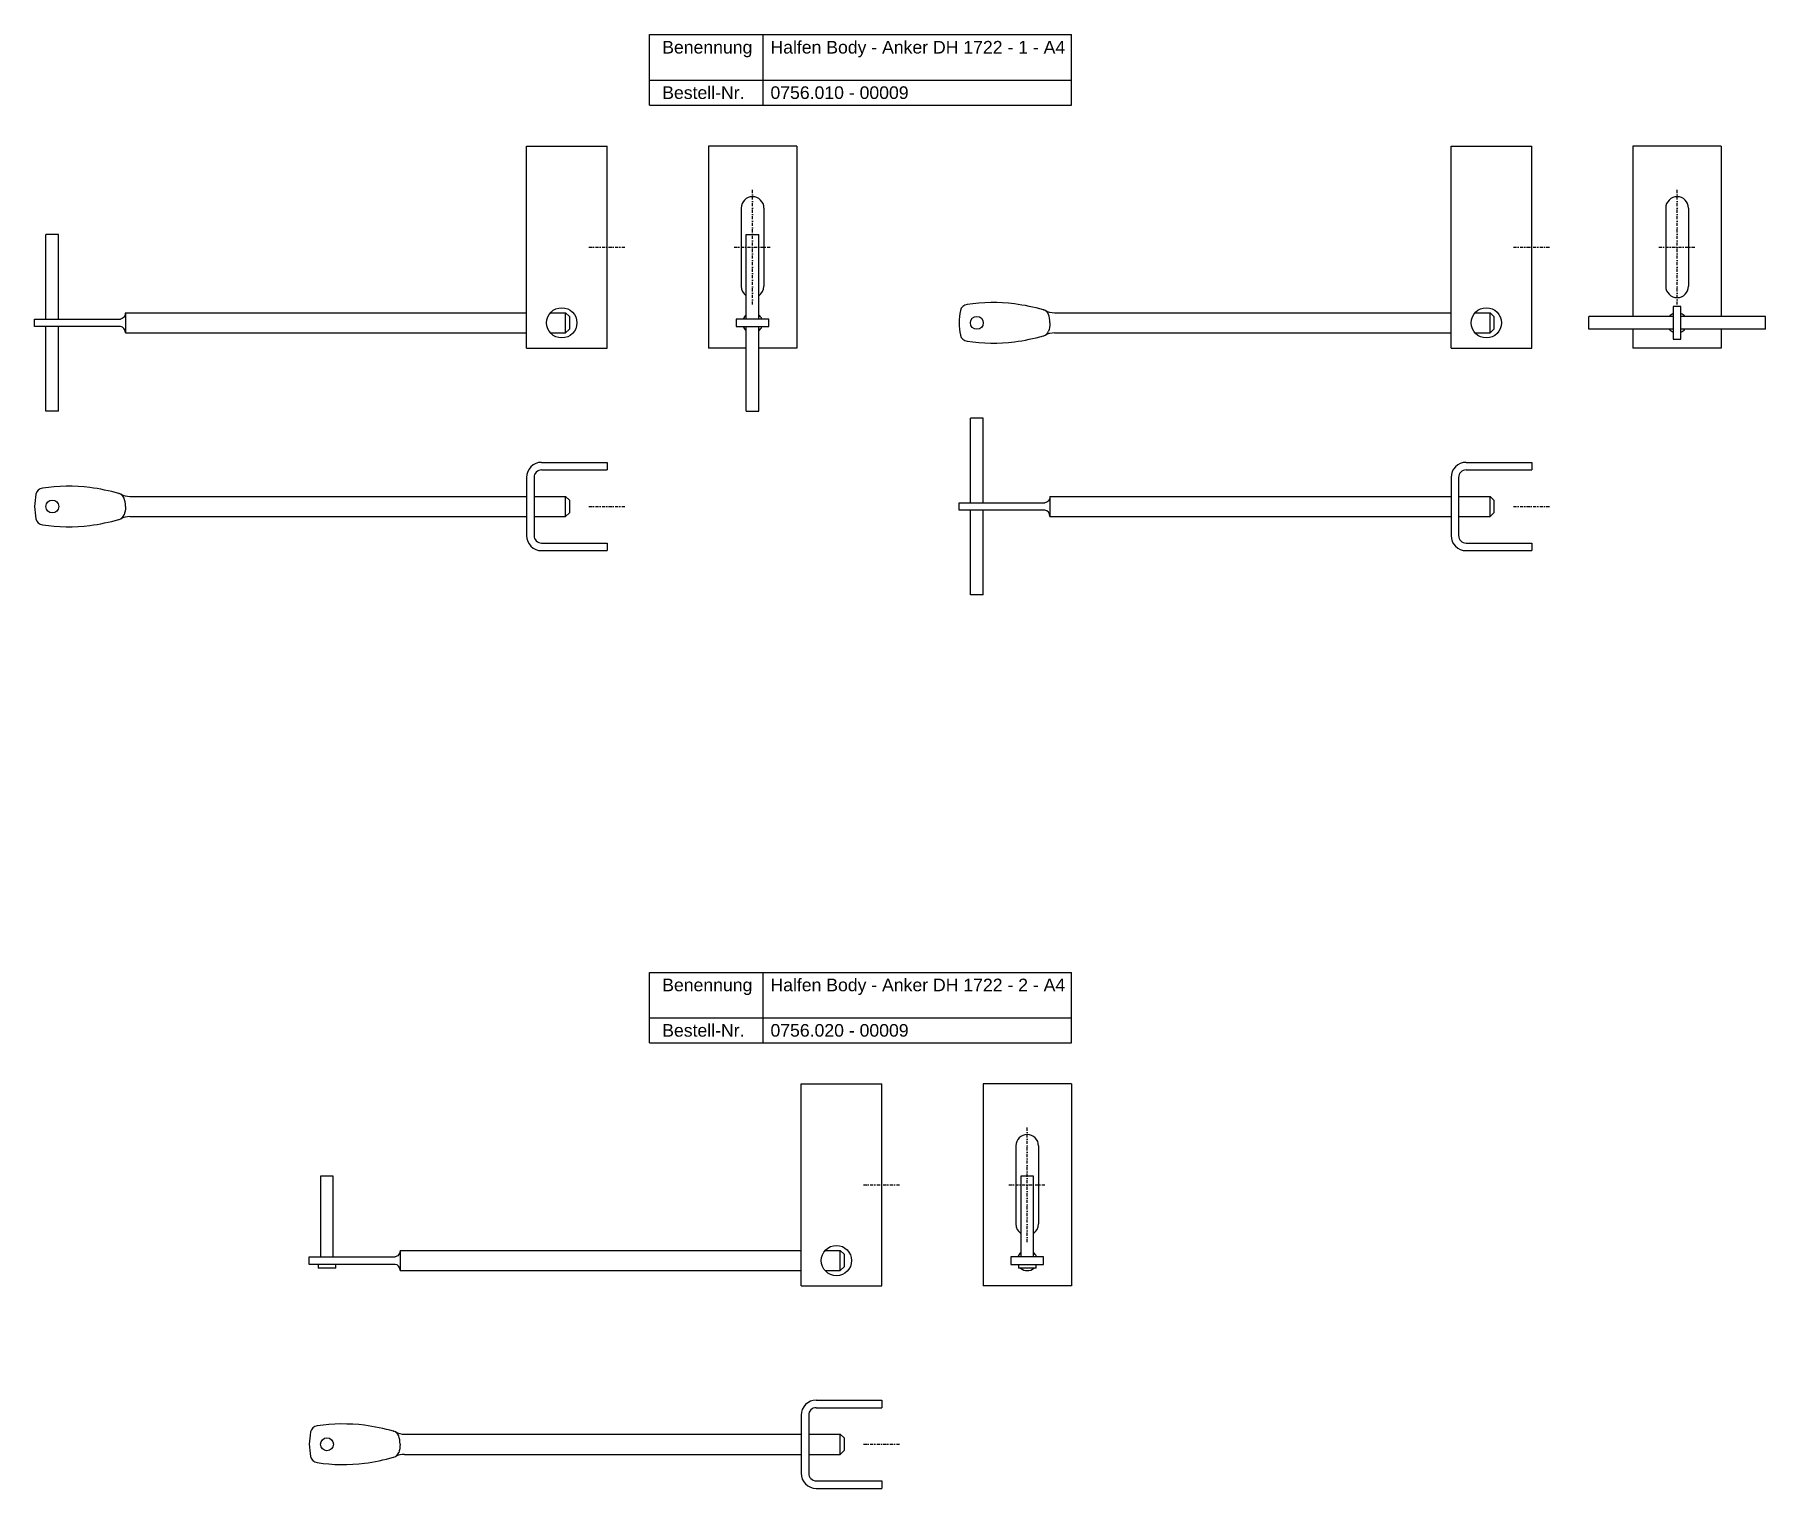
# Model space of a CAD drawing. Header units: millimetres. Extents: x 3223 to 3909, y 250 to 826.
import ezdxf

# ---------------------------------------------------------------- set-up
doc = ezdxf.new("R2010")
doc.units = ezdxf.units.MM
doc.header["$LTSCALE"] = 10
doc.linetypes.add('STRICHPUNKT2', pattern=[0.5, 0.25, -0.125, 0, -0.125])
doc.layers.add('HALFEN', color=2, linetype='Continuous')
doc.styles.add('ARIAL50', font='ARIAL.TTF', dxfattribs={"height": 5})

msp = doc.modelspace()

# ---------------------------------------------------------------- linework, layer by layer
at = {"layer": 'HALFEN'}
for p, q in [((3466.33, 826.41), (3633.53, 826.41)), ((3466.33, 798.41), (3466.33, 826.41)), ((3511.29, 798.41), (3511.29, 826.41)), ((3633.53, 798.41), (3633.53, 826.41)), ((3466.33, 808.41), (3633.53, 808.41)), ((3466.33, 798.41), (3633.53, 798.41)), ((3417.51, 782.15), (3449.51, 782.15)), ((3417.51, 702.15), (3417.51, 782.15)), ((3449.51, 702.15), (3449.51, 782.15)), ((3489.64, 782.15), (3489.64, 702.15)), ((3524.64, 782.15), (3489.64, 782.15)), ((3524.64, 782.15), (3524.64, 702.15)), ((3784.06, 782.15), (3816.06, 782.15)), ((3784.06, 702.15), (3784.06, 782.15)), ((3816.06, 702.15), (3816.06, 782.15)), ((3856.18, 782.15), (3856.18, 714.65)), ((3891.18, 782.15), (3856.18, 782.15)), ((3891.18, 782.15), (3891.18, 714.65)), ((3502.64, 757.65), (3502.64, 726.65)), ((3511.64, 757.65), (3511.64, 726.65)), ((3869.18, 757.65), (3869.18, 726.65)), ((3878.18, 757.65), (3878.18, 726.65)), ((3227.01, 713.65), (3227.01, 747.15)), ((3232.01, 747.15), (3227.01, 747.15)), ((3232.01, 713.65), (3232.01, 747.15)), ((3504.64, 713.65), (3504.64, 747.15)), ((3504.64, 747.15), (3509.64, 747.15)), ((3509.64, 713.65), (3509.64, 747.15)), ((3222.51, 713.65), (3256.51, 713.65)), ((3222.51, 710.65), (3222.51, 713.65)), ((3258.51, 716.15), (3417.51, 716.15)), ((3258.51, 716.15), (3258.51, 708.15)), ((3427.03, 716.15), (3433.01, 716.15)), ((3433.01, 716.15), (3434.51, 714.65)), ((3433.01, 708.15), (3433.01, 716.15)), ((3434.51, 714.65), (3434.51, 709.65)), ((3622.44, 717.33), (3622.56, 717.3)), ((3626.85, 716.15), (3784.06, 716.15)), ((3793.58, 716.15), (3799.56, 716.15)), ((3799.56, 716.15), (3801.06, 714.65)), ((3799.56, 708.15), (3799.56, 716.15)), ((3801.06, 714.65), (3801.06, 709.65)), ((3872.18, 714.65), (3838.68, 714.65)), ((3838.68, 709.65), (3838.68, 714.65)), ((3908.68, 714.65), (3875.18, 714.65)), ((3908.68, 709.65), (3908.68, 714.65)), ((3256.51, 710.65), (3222.51, 710.65)), ((3227.01, 677.15), (3227.01, 710.65)), ((3232.01, 677.15), (3232.01, 710.65)), ((3258.51, 708.15), (3417.51, 708.15)), ((3427.03, 708.15), (3433.01, 708.15)), ((3433.01, 708.15), (3434.51, 709.65)), ((3504.64, 677.15), (3504.64, 710.65)), ((3509.64, 677.15), (3509.64, 710.65)), ((3622.44, 706.97), (3622.56, 707)), ((3626.85, 708.15), (3784.06, 708.15)), ((3793.58, 708.15), (3799.56, 708.15)), ((3799.56, 708.15), (3801.06, 709.65)), ((3872.18, 709.65), (3838.68, 709.65)), ((3856.18, 709.65), (3856.18, 702.15)), ((3908.68, 709.65), (3875.18, 709.65)), ((3891.18, 709.65), (3891.18, 702.15)), ((3417.51, 702.15), (3449.51, 702.15)), ((3504.64, 702.15), (3489.64, 702.15)), ((3524.64, 702.15), (3509.64, 702.15)), ((3784.06, 702.15), (3816.06, 702.15)), ((3891.18, 702.15), (3856.18, 702.15)), ((3232.01, 677.15), (3227.01, 677.15)), ((3504.64, 677.15), (3509.64, 677.15)), ((3593.56, 640.84), (3593.56, 674.34)), ((3598.56, 674.34), (3593.56, 674.34)), ((3598.56, 640.84), (3598.56, 674.34)), ((3423.51, 656.84), (3449.51, 656.84)), ((3423.51, 653.84), (3449.51, 653.84)), ((3449.51, 656.84), (3449.51, 653.84)), ((3790.06, 656.84), (3816.06, 656.84)), ((3790.06, 653.84), (3816.06, 653.84)), ((3816.06, 656.84), (3816.06, 653.84)), ((3417.51, 650.84), (3417.51, 627.84)), ((3420.51, 650.84), (3420.51, 627.84)), ((3784.06, 650.84), (3784.06, 627.84)), ((3787.06, 650.84), (3787.06, 627.84)), ((3255.89, 644.52), (3256.02, 644.48)), ((3260.3, 643.34), (3417.51, 643.34)), ((3420.51, 643.34), (3433.01, 643.34)), ((3433.01, 635.34), (3433.01, 643.34)), ((3433.01, 643.34), (3434.51, 641.84)), ((3434.51, 641.84), (3434.51, 636.84)), ((3589.06, 640.84), (3623.06, 640.84)), ((3589.06, 637.84), (3589.06, 640.84)), ((3625.06, 643.34), (3784.06, 643.34)), ((3625.06, 643.34), (3625.06, 635.34)), ((3787.06, 643.34), (3799.56, 643.34)), ((3799.56, 635.34), (3799.56, 643.34)), ((3799.56, 643.34), (3801.06, 641.84)), ((3801.06, 641.84), (3801.06, 636.84)), ((3255.89, 634.15), (3256.02, 634.19)), ((3260.3, 635.34), (3417.51, 635.34)), ((3420.51, 635.34), (3433.01, 635.34)), ((3433.01, 635.34), (3434.51, 636.84)), ((3623.06, 637.84), (3589.06, 637.84)), ((3593.56, 604.34), (3593.56, 637.84)), ((3598.56, 604.34), (3598.56, 637.84)), ((3625.06, 635.34), (3784.06, 635.34)), ((3787.06, 635.34), (3799.56, 635.34)), ((3799.56, 635.34), (3801.06, 636.84)), ((3423.51, 624.84), (3449.51, 624.84)), ((3449.51, 624.84), (3449.51, 621.84)), ((3790.06, 624.84), (3816.06, 624.84)), ((3816.06, 624.84), (3816.06, 621.84)), ((3423.51, 621.84), (3449.51, 621.84)), ((3790.06, 621.84), (3816.06, 621.84)), ((3598.56, 604.34), (3593.56, 604.34)), ((3466.33, 454.66), (3633.53, 454.66)), ((3466.33, 426.66), (3466.33, 454.66)), ((3511.29, 426.66), (3511.29, 454.66)), ((3633.53, 426.66), (3633.53, 454.66)), ((3466.33, 436.66), (3633.53, 436.66)), ((3466.33, 426.66), (3633.53, 426.66)), ((3526.4, 410.4), (3558.4, 410.4)), ((3526.4, 330.4), (3526.4, 410.4)), ((3558.4, 330.4), (3558.4, 410.4)), ((3598.53, 410.4), (3598.53, 330.4)), ((3633.53, 410.4), (3598.53, 410.4)), ((3633.53, 410.4), (3633.53, 330.4)), ((3611.53, 385.9), (3611.53, 354.9)), ((3620.53, 385.9), (3620.53, 354.9)), ((3335.9, 373.9), (3335.9, 341.9)), ((3340.9, 373.9), (3335.9, 373.9)), ((3340.9, 341.9), (3340.9, 373.9)), ((3613.53, 373.9), (3613.53, 341.9)), ((3618.53, 373.9), (3613.53, 373.9)), ((3618.53, 341.9), (3618.53, 373.9)), ((3367.4, 344.4), (3526.4, 344.4)), ((3367.4, 344.4), (3367.4, 336.4)), ((3535.93, 344.4), (3541.9, 344.4)), ((3541.9, 344.4), (3543.4, 342.9)), ((3541.9, 336.4), (3541.9, 344.4)), ((3331.4, 341.9), (3365.4, 341.9)), ((3331.4, 338.9), (3331.4, 341.9)), ((3365.4, 338.9), (3331.4, 338.9)), ((3334.9, 338.9), (3334.9, 337.4)), ((3341.9, 337.4), (3334.9, 337.4)), ((3341.9, 337.4), (3341.9, 338.9)), ((3367.4, 336.4), (3526.4, 336.4)), ((3535.93, 336.4), (3541.9, 336.4)), ((3541.9, 336.4), (3543.4, 337.9)), ((3543.4, 342.9), (3543.4, 337.9)), ((3612.53, 338.9), (3612.53, 337.4)), ((3619.53, 337.4), (3612.53, 337.4)), ((3619.53, 337.4), (3619.53, 338.9)), ((3526.4, 330.4), (3558.4, 330.4)), ((3633.53, 330.4), (3598.53, 330.4)), ((3532.4, 285.08), (3558.4, 285.08)), ((3532.4, 282.08), (3558.4, 282.08)), ((3558.4, 285.08), (3558.4, 282.08)), ((3526.4, 279.08), (3526.4, 256.08)), ((3529.4, 279.08), (3529.4, 256.08)), ((3364.79, 272.77), (3364.91, 272.73)), ((3369.19, 271.58), (3526.4, 271.58)), ((3529.4, 271.58), (3541.9, 271.58)), ((3541.9, 263.58), (3541.9, 271.58)), ((3541.9, 271.58), (3543.4, 270.08)), ((3543.4, 270.08), (3543.4, 265.08)), ((3364.79, 262.4), (3364.91, 262.44)), ((3369.19, 263.58), (3526.4, 263.58)), ((3529.4, 263.58), (3541.9, 263.58)), ((3541.9, 263.58), (3543.4, 265.08)), ((3532.4, 253.08), (3558.4, 253.08)), ((3532.4, 250.08), (3558.4, 250.08)), ((3558.4, 253.08), (3558.4, 250.08))]:
    msp.add_line(p, q, dxfattribs=at)
at = {"layer": 'HALFEN', "color": 1, "linetype": 'STRICHPUNKT2', "ltscale": 0.5}
for p, q in [((3507.14, 719.4), (3507.14, 764.9)), ((3873.68, 719.4), (3873.68, 764.9)), ((3442.26, 742.15), (3456.76, 742.15)), ((3499.89, 742.15), (3514.39, 742.15)), ((3808.81, 742.15), (3823.31, 742.15)), ((3866.43, 742.15), (3880.93, 742.15)), ((3442.26, 639.34), (3456.76, 639.34)), ((3808.81, 639.34), (3823.31, 639.34)), ((3616.03, 347.65), (3616.03, 393.15)), ((3551.15, 370.4), (3565.65, 370.4)), ((3608.78, 370.4), (3623.28, 370.4)), ((3551.15, 267.58), (3565.65, 267.58))]:
    msp.add_line(p, q, dxfattribs=at)
at = {"layer": 'HALFEN'}
for points in [[(3500.64, 710.65), (3513.64, 710.65), (3513.64, 713.65), (3500.64, 713.65)], [(3875.18, 705.65), (3875.18, 718.65), (3872.18, 718.65), (3872.18, 705.65)], [(3609.53, 338.9), (3622.53, 338.9), (3622.53, 341.9), (3609.53, 341.9)]]:
    msp.add_lwpolyline(points, close=True, dxfattribs=at)
for centre, radius in [((3431.51, 712.15), 6), ((3596.06, 712.15), 2.55), ((3798.06, 712.15), 6), ((3229.51, 639.34), 2.55), ((3540.4, 340.4), 6), ((3338.4, 267.58), 2.55)]:
    msp.add_circle(centre, radius, dxfattribs=at)
for centre, radius, start, end in [((3507.14, 757.65), 4.5, 0, 180), ((3873.68, 757.65), 4.5, 0, 180), ((3507.14, 726.65), 4.5, 180, 236.25101), ((3507.14, 726.65), 4.5, 303.74899, 0), ((3873.68, 726.65), 4.5, 180, 0), ((3507.14, 712.15), 4, 128.68219, 157.97569), ((3507.14, 712.15), 4, 22.02431, 51.31781), ((3619.05, 711.44), 30, 169.27972, 178.638), ((3592.52, 716.46), 3, 96.76983, 169.27972), ((3602.49, 649.24), 70.95, 83.11237, 98.37122), ((3596.64, 620.72), 100, 75.04435, 81.73937), ((3621.72, 714.42), 3, 20.79306, 73.56938), ((3626.85, 724.15), 8, 242.20315, 270), ((3873.68, 712.15), 4, 112.02431, 141.31781), ((3873.68, 712.15), 4, 38.68219, 67.97569), ((3507.14, 712.15), 4, 202.02431, 231.31781), ((3507.14, 712.15), 4, 308.68219, 337.97569), ((3619.05, 712.86), 30, 181.362, 190.72028), ((3592.52, 707.84), 3, 190.72028, 263.23017), ((3596.64, 803.58), 100, 278.26063, 284.95565), ((3621.72, 709.88), 3, 286.43062, 339.20694), ((3626.85, 700.15), 8, 90, 117.79685), ((3873.68, 712.15), 4, 218.68219, 247.97569), ((3873.68, 712.15), 4, 292.02431, 321.31781), ((3602.49, 775.06), 70.95, 261.62878, 276.88763), ((3423.51, 650.84), 6, 90, 180), ((3423.51, 650.84), 3, 90, 180), ((3790.06, 650.84), 6, 90, 180), ((3790.06, 650.84), 3, 90, 180), ((3225.97, 643.65), 3, 96.76983, 169.27972), ((3235.95, 576.43), 70.95, 83.11237, 98.37122), ((3230.09, 547.91), 100, 75.04435, 81.73937), ((3252.5, 638.62), 30, 169.27972, 178.638), ((3252.5, 640.05), 30, 181.362, 190.72028), ((3255.17, 641.61), 3, 20.79306, 73.56938), ((3260.3, 651.34), 8, 242.20315, 270), ((3225.97, 635.03), 3, 190.72028, 263.23017), ((3235.95, 702.25), 70.95, 261.62878, 276.88763), ((3230.09, 730.77), 100, 278.26063, 284.95565), ((3255.17, 637.07), 3, 286.43062, 339.20694), ((3260.3, 627.34), 8, 90, 117.79685), ((3423.51, 627.84), 6, 180, 270), ((3423.51, 627.84), 3, 180, 270), ((3790.06, 627.84), 6, 180, 270), ((3790.06, 627.84), 3, 180, 270), ((3616.03, 385.9), 4.5, 0, 180), ((3616.03, 354.9), 4.5, 180, 236.25101), ((3616.03, 354.9), 4.5, 303.74899, 0), ((3616.03, 340.4), 4, 128.68219, 157.97569), ((3616.03, 340.4), 4, 22.02431, 51.31781), ((3616.03, 340.4), 4, 202.02431, 208.95502), ((3616.03, 340.4), 4, 228.59038, 311.40962), ((3616.03, 340.4), 4, 331.04498, 337.97569), ((3532.4, 279.08), 6, 90, 180), ((3532.4, 279.08), 3, 90, 180), ((3334.86, 271.89), 3, 96.76983, 169.27972), ((3344.84, 204.67), 70.95, 83.11237, 98.37122), ((3338.98, 176.15), 100, 75.04435, 81.73937), ((3361.39, 266.87), 30, 169.27972, 178.638), ((3364.06, 269.85), 3, 20.79306, 73.56938), ((3369.19, 279.58), 8, 242.20315, 270), ((3361.39, 268.3), 30, 181.362, 190.72028), ((3334.86, 263.28), 3, 190.72028, 263.23017), ((3338.98, 359.01), 100, 278.26063, 284.95565), ((3364.06, 265.32), 3, 286.43062, 339.20694), ((3369.19, 255.58), 8, 90, 117.79685), ((3344.84, 330.49), 70.95, 261.62878, 276.88763), ((3532.4, 256.08), 6, 180, 270), ((3532.4, 256.08), 3, 180, 270)]:
    msp.add_arc(centre, radius, start, end, dxfattribs=at)
at = {"layer": 'HALFEN', "extrusion": (0, 0, -1)}
for centre, major_axis, ratio, end_param in [((3256.51, 716.15), (0, 2.5), 0.8, 3.141593), ((3623.06, 712.15), (0, 4.9), 0.408425, 2.319797), ((3256.51, 639.34), (0, 4.9), 0.408425, 2.319797), ((3623.06, 643.34), (0, 2.5), 0.8, 3.141593), ((3365.4, 344.4), (0, 2.5), 0.8, 3.141593), ((3365.4, 267.58), (0, 4.9), 0.408425, 2.319797)]:
    msp.add_ellipse(centre, major_axis=major_axis, ratio=ratio, start_param=1.570796, end_param=end_param, dxfattribs=at)
at = {"layer": 'HALFEN'}
for centre, major_axis, ratio, start_param, end_param in [((3623.06, 712.15), (0, 4.9), 0.408425, 4.712389, 5.46139), ((3256.51, 708.15), (0, 2.5), 0.8, -1.570796, 0), ((3256.51, 639.34), (0, 4.9), 0.408425, 4.712389, 5.46139), ((3623.06, 635.34), (0, 2.5), 0.8, -1.570796, 0), ((3365.4, 336.4), (0, 2.5), 0.8, -1.570796, 0), ((3365.4, 267.58), (0, 4.9), 0.408425, 4.712389, 5.46139)]:
    msp.add_ellipse(centre, major_axis=major_axis, ratio=ratio, start_param=start_param, end_param=end_param, dxfattribs=at)

# ---------------------------------------------------------------- texts
at = {"layer": 'HALFEN', "style": 'ARIAL50'}
for s, p in [('Benennung', (3471.33, 818.91)), ('Halfen Body - Anker DH 1722 - 1 - A4', (3514.24, 818.91)), ('Bestell-Nr.', (3471.33, 800.91)), ('0756.010 - 00009', (3514.24, 800.91)), ('Benennung', (3471.33, 447.16)), ('Halfen Body - Anker DH 1722 - 2 - A4', (3514.24, 447.16)), ('Bestell-Nr.', (3471.33, 429.16)), ('0756.020 - 00009', (3514.24, 429.16))]:
    msp.add_text(s, height=5, dxfattribs=at).set_placement(p)

doc.saveas('drawing.dxf')
